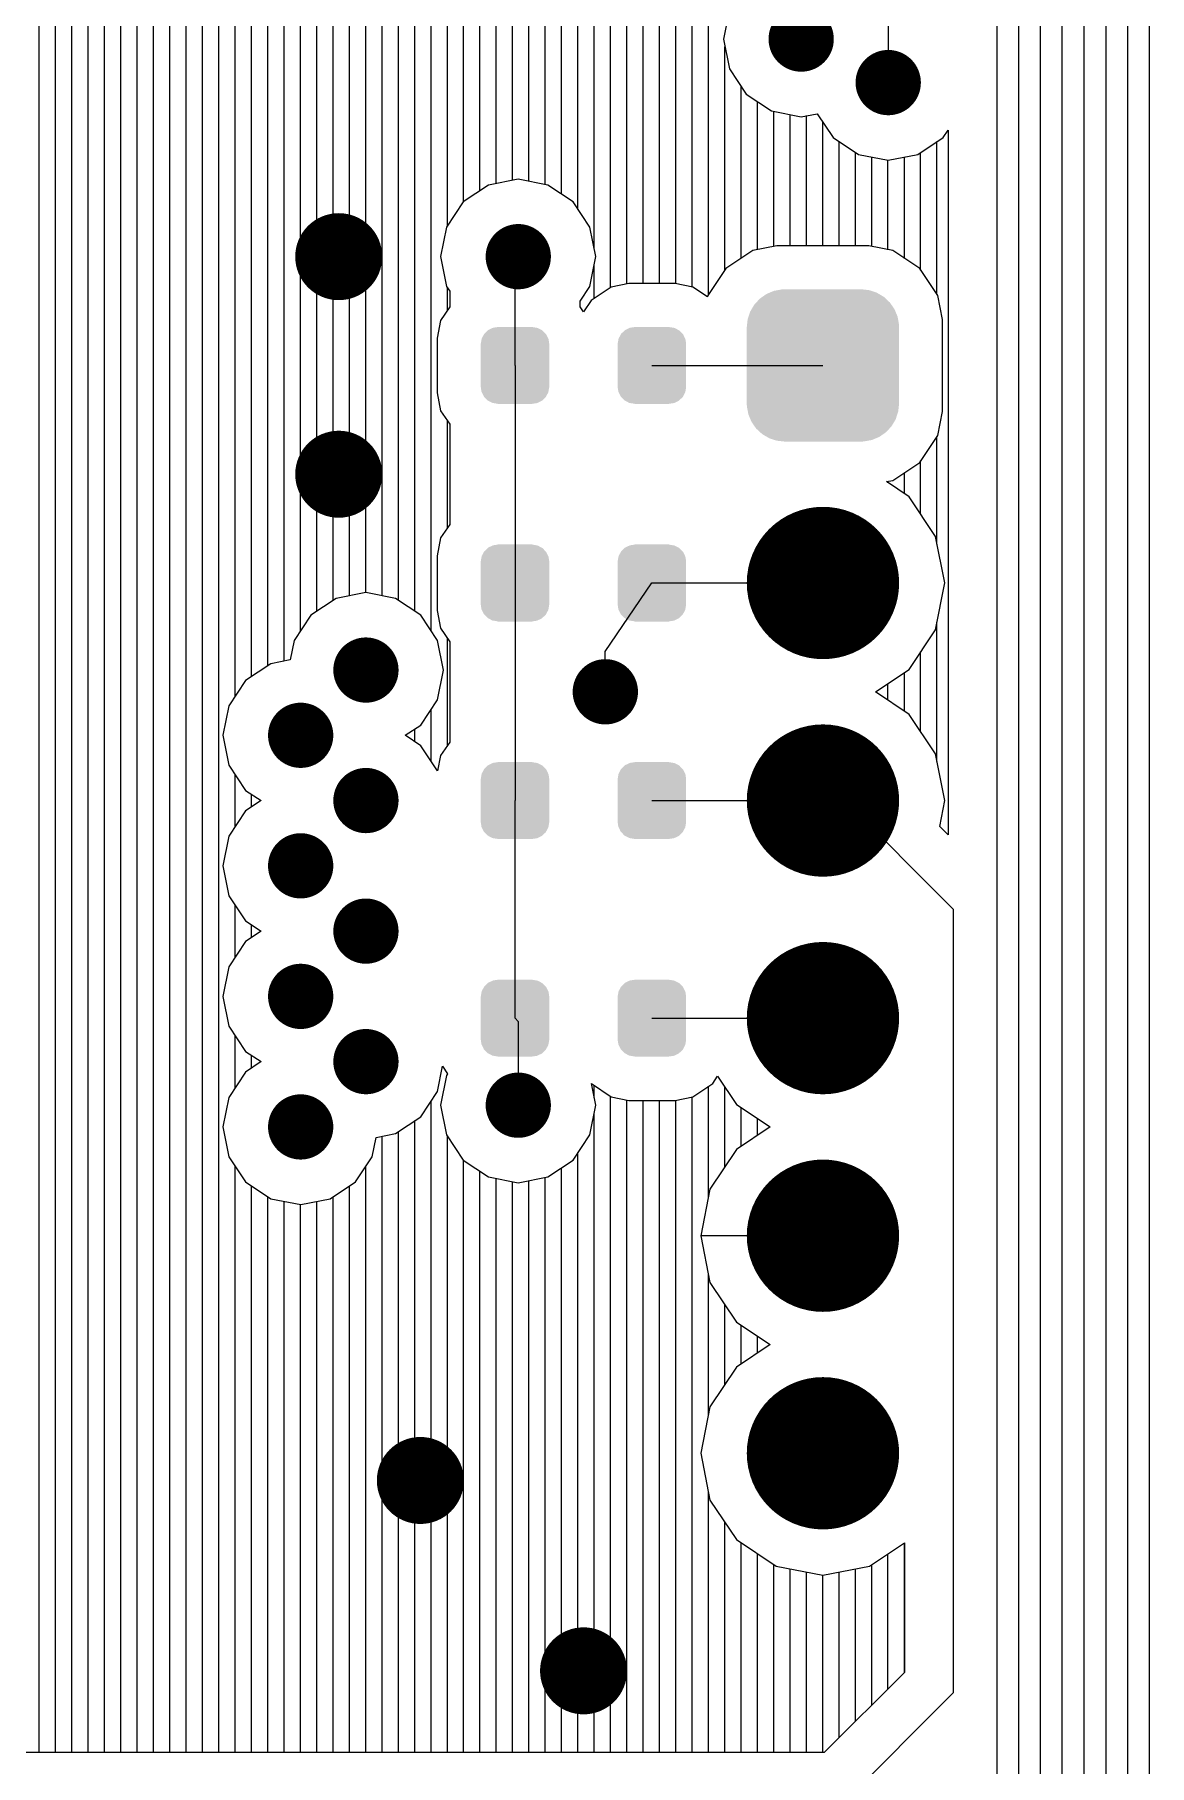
# Model space of a CAD drawing. Extents: x 295 to 953, y 10 to 290.
# Drawn here: x 826.36 to 847.83, y 111.2 to 144.54 of the extents above; entities that cross this region are included whole.
import ezdxf

# ---------------------------------------------------------------- set-up
doc = ezdxf.new("R2010")
doc.units = 0
doc.header["$LTSCALE"] = 5
doc.header["$MEASUREMENT"] = 0
doc.layers.get('0').update_dxf_attribs({"linetype": 'CONTINUOUS', "lineweight": 25})
doc.layers.add('DV-INT-A3_BOT', color=7, linetype='CONTINUOUS')

msp = doc.modelspace()

# ---------------------------------------------------------------- linework, layer by layer
for points, const_width in [([(841.436, 144.449, -1), (840.808, 144.449, -1)], 0.629), ([(843.113, 143.611, -1), (842.484, 143.611, -1)], 0.629), ([(832.635, 140.258, -1), (831.797, 140.258, -1)], 0.838), ([(835.988, 140.258, -1), (835.36, 140.258, -1)], 0.629), ([(832.635, 136.067, -1), (831.797, 136.067, -1)], 0.838), ([(842.275, 133.972, -1), (840.808, 133.972, -1)], 1.467), ([(833.054, 132.295, -1), (832.426, 132.295, -1)], 0.629), ([(837.665, 131.876, -1), (837.036, 131.876, -1)], 0.629), ([(831.797, 131.038, -1), (831.169, 131.038, -1)], 0.629), ([(842.275, 129.781, -1), (840.808, 129.781, -1)], 1.467), ([(833.054, 129.781, -1), (832.426, 129.781, -1)], 0.629), ([(831.797, 128.524, -1), (831.169, 128.524, -1)], 0.629), ([(833.054, 127.266, -1), (832.426, 127.266, -1)], 0.629), ([(842.275, 125.59, -1), (840.808, 125.59, -1)], 1.467), ([(831.797, 126.009, -1), (831.169, 126.009, -1)], 0.629), ([(833.054, 124.752, -1), (832.426, 124.752, -1)], 0.629), ([(835.988, 123.913, -1), (835.36, 123.913, -1)], 0.629), ([(831.797, 123.494, -1), (831.169, 123.494, -1)], 0.629), ([(842.275, 121.399, -1), (840.808, 121.399, -1)], 1.467), ([(842.275, 117.208, -1), (840.808, 117.208, -1)], 1.467), ([(834.207, 116.684, -1), (833.369, 116.684, -1)], 0.838), ([(837.35, 113.017, -1), (836.512, 113.017, -1)], 0.838)]:
    msp.add_lwpolyline(points, format="xyb", close=True, dxfattribs=dict(const_width=const_width))
for points in [[(842.858, 139.335), (842.828, 139.377), (840.22, 139.335), (840.259, 139.377)], [(842.828, 139.377), (842.75, 139.45), (840.259, 139.377), (840.327, 139.45)], [(842.75, 139.45), (842.714, 139.484), (840.327, 139.45), (840.375, 139.484)], [(842.714, 139.484), (842.62, 139.539), (840.375, 139.484), (840.455, 139.539)], [(842.62, 139.539), (842.579, 139.564), (840.455, 139.539), (840.513, 139.564)], [(842.579, 139.564), (842.471, 139.6), (840.513, 139.564), (840.6, 139.6)], [(842.471, 139.6), (842.43, 139.613), (840.6, 139.6), (840.673, 139.613)], [(842.43, 139.613), (842.293, 139.628), (840.673, 139.613), (840.754, 139.628)], [(842.293, 139.628), (842.275, 139.63), (840.754, 139.628), (840.808, 139.63)], [(843.006, 138.95), (842.988, 139.052), (840.08, 138.95), (840.091, 139.052)], [(842.988, 139.052), (842.978, 139.104), (840.091, 139.052), (840.108, 139.104)], [(842.978, 139.104), (842.938, 139.201), (840.108, 139.104), (840.141, 139.201)], [(842.938, 139.201), (842.918, 139.249), (840.141, 139.201), (840.169, 139.249)], [(842.918, 139.249), (842.858, 139.335), (840.169, 139.249), (840.22, 139.335)], [(836.252, 138.679), (836.211, 138.762), (834.968, 138.679), (835.013, 138.762)], [(836.211, 138.762), (836.202, 138.771), (835.013, 138.762), (835.018, 138.771)], [(836.202, 138.771), (836.138, 138.837), (835.018, 138.771), (835.086, 138.837)], [(836.138, 138.837), (836.125, 138.844), (835.086, 138.837), (835.093, 138.844)], [(836.125, 138.844), (836.045, 138.885), (835.093, 138.844), (835.18, 138.885)], [(836.045, 138.885), (836.024, 138.889), (835.18, 138.885), (835.188, 138.889)], [(836.024, 138.889), (835.942, 138.902), (835.188, 138.889), (835.28, 138.902)], [(835.942, 138.902), (835.942, 138.905), (835.28, 138.902), (835.28, 138.905)], [(838.888, 138.679), (838.848, 138.762), (837.605, 138.679), (837.649, 138.762)], [(838.848, 138.762), (838.838, 138.771), (837.649, 138.762), (837.654, 138.771)], [(838.838, 138.771), (838.774, 138.837), (837.654, 138.771), (837.722, 138.837)], [(838.774, 138.837), (838.761, 138.844), (837.722, 138.837), (837.729, 138.844)], [(838.761, 138.844), (838.682, 138.885), (837.729, 138.844), (837.817, 138.885)], [(838.682, 138.885), (838.66, 138.889), (837.817, 138.885), (837.824, 138.889)], [(838.66, 138.889), (838.578, 138.902), (837.824, 138.889), (837.916, 138.902)], [(838.578, 138.902), (838.578, 138.905), (837.916, 138.902), (837.916, 138.905)], [(843.008, 138.896), (843.006, 138.95), (840.074, 138.896), (840.08, 138.95)], [(843.008, 137.429), (843.008, 138.896), (840.074, 137.429), (840.074, 138.896)], [(836.271, 138.576), (836.257, 138.668), (834.951, 138.576), (834.967, 138.668)], [(836.271, 138.574), (836.271, 138.576), (834.951, 138.574), (834.951, 138.576)], [(836.271, 137.752), (836.271, 138.574), (834.951, 137.752), (834.951, 138.574)], [(836.257, 138.668), (836.252, 138.679), (834.967, 138.668), (834.968, 138.679)], [(838.907, 138.576), (838.893, 138.668), (837.587, 138.576), (837.603, 138.668)], [(838.907, 138.574), (838.907, 138.576), (837.587, 138.574), (837.587, 138.576)], [(838.907, 137.752), (838.907, 138.574), (837.587, 137.752), (837.587, 138.574)], [(838.893, 138.668), (838.888, 138.679), (837.603, 138.668), (837.605, 138.679)], [(836.271, 137.75), (836.271, 137.752), (834.951, 137.75), (834.951, 137.752)], [(836.255, 137.658), (836.271, 137.75), (834.965, 137.658), (834.951, 137.75)], [(838.907, 137.75), (838.907, 137.752), (837.587, 137.75), (837.587, 137.752)], [(838.892, 137.658), (838.907, 137.75), (837.601, 137.658), (837.587, 137.75)], [(836.254, 137.647), (836.255, 137.658), (834.97, 137.647), (834.965, 137.658)], [(836.209, 137.564), (836.254, 137.647), (835.011, 137.564), (834.97, 137.647)], [(836.205, 137.554), (836.209, 137.564), (835.02, 137.554), (835.011, 137.564)], [(836.136, 137.489), (836.205, 137.554), (835.084, 137.489), (835.02, 137.554)], [(836.129, 137.482), (836.136, 137.489), (835.097, 137.482), (835.084, 137.489)], [(836.042, 137.44), (836.129, 137.482), (835.177, 137.44), (835.097, 137.482)], [(836.034, 137.437), (836.042, 137.44), (835.198, 137.437), (835.177, 137.44)], [(835.942, 137.424), (836.034, 137.437), (835.28, 137.424), (835.198, 137.437)], [(835.942, 137.421), (835.942, 137.424), (835.28, 137.421), (835.28, 137.424)], [(838.89, 137.647), (838.892, 137.658), (837.606, 137.647), (837.601, 137.658)], [(838.846, 137.564), (838.89, 137.647), (837.647, 137.564), (837.606, 137.647)], [(838.841, 137.554), (838.846, 137.564), (837.656, 137.554), (837.647, 137.564)], [(838.772, 137.489), (838.841, 137.554), (837.72, 137.489), (837.656, 137.554)], [(838.765, 137.482), (838.772, 137.489), (837.733, 137.482), (837.72, 137.489)], [(838.678, 137.44), (838.765, 137.482), (837.813, 137.44), (837.733, 137.482)], [(838.67, 137.437), (838.678, 137.44), (837.834, 137.437), (837.813, 137.44)], [(838.578, 137.424), (838.67, 137.437), (837.916, 137.424), (837.834, 137.437)], [(838.578, 137.421), (838.578, 137.424), (837.916, 137.421), (837.916, 137.424)], [(843.002, 137.376), (843.008, 137.429), (840.076, 137.376), (840.074, 137.429)], [(842.991, 137.274), (843.002, 137.376), (840.095, 137.274), (840.076, 137.376)], [(842.974, 137.222), (842.991, 137.274), (840.104, 137.222), (840.095, 137.274)], [(842.942, 137.125), (842.974, 137.222), (840.145, 137.125), (840.104, 137.222)], [(842.914, 137.077), (842.942, 137.125), (840.165, 137.077), (840.145, 137.125)], [(842.862, 136.99), (842.914, 137.077), (840.225, 136.99), (840.165, 137.077)], [(842.823, 136.948), (842.862, 136.99), (840.254, 136.948), (840.225, 136.99)], [(842.756, 136.876), (842.823, 136.948), (840.332, 136.876), (840.254, 136.948)], [(842.707, 136.842), (842.756, 136.876), (840.369, 136.842), (840.332, 136.876)], [(842.627, 136.786), (842.707, 136.842), (840.463, 136.786), (840.369, 136.842)], [(842.569, 136.762), (842.627, 136.786), (840.504, 136.762), (840.463, 136.786)], [(842.483, 136.726), (842.569, 136.762), (840.612, 136.726), (840.504, 136.762)], [(842.409, 136.713), (842.483, 136.726), (840.652, 136.713), (840.612, 136.726)], [(842.328, 136.698), (842.409, 136.713), (840.789, 136.698), (840.652, 136.713)], [(842.275, 136.696), (842.328, 136.698), (840.808, 136.696), (840.789, 136.698)], [(836.125, 134.653), (836.045, 134.694), (835.093, 134.653), (835.18, 134.694)], [(836.045, 134.694), (836.024, 134.698), (835.18, 134.694), (835.188, 134.698)], [(836.024, 134.698), (835.942, 134.711), (835.188, 134.698), (835.28, 134.711)], [(835.942, 134.711), (835.942, 134.714), (835.28, 134.711), (835.28, 134.714)], [(838.761, 134.653), (838.682, 134.694), (837.729, 134.653), (837.817, 134.694)], [(838.682, 134.694), (838.66, 134.698), (837.817, 134.694), (837.824, 134.698)], [(838.66, 134.698), (838.578, 134.711), (837.824, 134.698), (837.916, 134.711)], [(838.578, 134.711), (838.578, 134.714), (837.916, 134.711), (837.916, 134.714)], [(836.271, 134.385), (836.257, 134.477), (834.951, 134.385), (834.967, 134.477)], [(836.271, 134.383), (836.271, 134.385), (834.951, 134.383), (834.951, 134.385)], [(836.271, 133.561), (836.271, 134.383), (834.951, 133.561), (834.951, 134.383)], [(836.257, 134.477), (836.252, 134.488), (834.967, 134.477), (834.968, 134.488)], [(836.252, 134.488), (836.211, 134.571), (834.968, 134.488), (835.013, 134.571)], [(836.211, 134.571), (836.202, 134.58), (835.013, 134.571), (835.018, 134.58)], [(836.202, 134.58), (836.138, 134.646), (835.018, 134.58), (835.086, 134.646)], [(836.138, 134.646), (836.125, 134.653), (835.086, 134.646), (835.093, 134.653)], [(838.907, 134.385), (838.893, 134.477), (837.587, 134.385), (837.603, 134.477)], [(838.907, 134.383), (838.907, 134.385), (837.587, 134.383), (837.587, 134.385)], [(838.907, 133.561), (838.907, 134.383), (837.587, 133.561), (837.587, 134.383)], [(838.893, 134.477), (838.888, 134.488), (837.603, 134.477), (837.605, 134.488)], [(838.888, 134.488), (838.848, 134.571), (837.605, 134.488), (837.649, 134.571)], [(838.848, 134.571), (838.838, 134.58), (837.649, 134.571), (837.654, 134.58)], [(838.838, 134.58), (838.774, 134.646), (837.654, 134.58), (837.722, 134.646)], [(838.774, 134.646), (838.761, 134.653), (837.722, 134.646), (837.729, 134.653)], [(836.271, 133.559), (836.271, 133.561), (834.951, 133.559), (834.951, 133.561)], [(836.255, 133.467), (836.271, 133.559), (834.965, 133.467), (834.951, 133.559)], [(836.254, 133.456), (836.255, 133.467), (834.97, 133.456), (834.965, 133.467)], [(836.209, 133.373), (836.254, 133.456), (835.011, 133.373), (834.97, 133.456)], [(836.205, 133.363), (836.209, 133.373), (835.02, 133.363), (835.011, 133.373)], [(836.136, 133.298), (836.205, 133.363), (835.084, 133.298), (835.02, 133.363)], [(838.907, 133.559), (838.907, 133.561), (837.587, 133.559), (837.587, 133.561)], [(838.892, 133.467), (838.907, 133.559), (837.601, 133.467), (837.587, 133.559)], [(838.89, 133.456), (838.892, 133.467), (837.606, 133.456), (837.601, 133.467)], [(838.846, 133.373), (838.89, 133.456), (837.647, 133.373), (837.606, 133.456)], [(838.841, 133.363), (838.846, 133.373), (837.656, 133.363), (837.647, 133.373)], [(838.772, 133.298), (838.841, 133.363), (837.72, 133.298), (837.656, 133.363)], [(836.129, 133.291), (836.136, 133.298), (835.097, 133.291), (835.084, 133.298)], [(836.042, 133.249), (836.129, 133.291), (835.177, 133.249), (835.097, 133.291)], [(836.034, 133.246), (836.042, 133.249), (835.198, 133.246), (835.177, 133.249)], [(835.942, 133.233), (836.034, 133.246), (835.28, 133.233), (835.198, 133.246)], [(835.942, 133.23), (835.942, 133.233), (835.28, 133.23), (835.28, 133.233)], [(838.765, 133.291), (838.772, 133.298), (837.733, 133.291), (837.72, 133.298)], [(838.678, 133.249), (838.765, 133.291), (837.813, 133.249), (837.733, 133.291)], [(838.67, 133.246), (838.678, 133.249), (837.834, 133.246), (837.813, 133.249)], [(838.578, 133.233), (838.67, 133.246), (837.916, 133.233), (837.834, 133.246)], [(838.578, 133.23), (838.578, 133.233), (837.916, 133.23), (837.916, 133.233)], [(836.252, 130.297), (836.211, 130.38), (834.968, 130.297), (835.013, 130.38)], [(836.211, 130.38), (836.202, 130.389), (835.013, 130.38), (835.018, 130.389)], [(836.202, 130.389), (836.138, 130.455), (835.018, 130.389), (835.086, 130.455)], [(836.138, 130.455), (836.125, 130.462), (835.086, 130.455), (835.093, 130.462)], [(836.125, 130.462), (836.045, 130.503), (835.093, 130.462), (835.18, 130.503)], [(836.045, 130.503), (836.024, 130.507), (835.18, 130.503), (835.188, 130.507)], [(836.024, 130.507), (835.942, 130.52), (835.188, 130.507), (835.28, 130.52)], [(835.942, 130.52), (835.942, 130.523), (835.28, 130.52), (835.28, 130.523)], [(838.888, 130.297), (838.848, 130.38), (837.605, 130.297), (837.649, 130.38)], [(838.848, 130.38), (838.838, 130.389), (837.649, 130.38), (837.654, 130.389)], [(838.838, 130.389), (838.774, 130.455), (837.654, 130.389), (837.722, 130.455)], [(838.774, 130.455), (838.761, 130.462), (837.722, 130.455), (837.729, 130.462)], [(838.761, 130.462), (838.682, 130.503), (837.729, 130.462), (837.817, 130.503)], [(838.682, 130.503), (838.66, 130.507), (837.817, 130.503), (837.824, 130.507)], [(838.66, 130.507), (838.578, 130.52), (837.824, 130.507), (837.916, 130.52)], [(838.578, 130.52), (838.578, 130.523), (837.916, 130.52), (837.916, 130.523)], [(836.271, 130.194), (836.257, 130.286), (834.951, 130.194), (834.967, 130.286)], [(836.271, 130.192), (836.271, 130.194), (834.951, 130.192), (834.951, 130.194)], [(836.271, 129.37), (836.271, 130.192), (834.951, 129.37), (834.951, 130.192)], [(836.257, 130.286), (836.252, 130.297), (834.967, 130.286), (834.968, 130.297)], [(838.907, 130.194), (838.893, 130.286), (837.587, 130.194), (837.603, 130.286)], [(838.907, 130.192), (838.907, 130.194), (837.587, 130.192), (837.587, 130.194)], [(838.907, 129.37), (838.907, 130.192), (837.587, 129.37), (837.587, 130.192)], [(838.893, 130.286), (838.888, 130.297), (837.603, 130.286), (837.605, 130.297)], [(836.271, 129.368), (836.271, 129.37), (834.951, 129.368), (834.951, 129.37)], [(836.255, 129.276), (836.271, 129.368), (834.965, 129.276), (834.951, 129.368)], [(838.907, 129.368), (838.907, 129.37), (837.587, 129.368), (837.587, 129.37)], [(838.892, 129.276), (838.907, 129.368), (837.601, 129.276), (837.587, 129.368)], [(836.254, 129.265), (836.255, 129.276), (834.97, 129.265), (834.965, 129.276)], [(836.209, 129.182), (836.254, 129.265), (835.011, 129.182), (834.97, 129.265)], [(836.205, 129.172), (836.209, 129.182), (835.02, 129.172), (835.011, 129.182)], [(836.136, 129.107), (836.205, 129.172), (835.084, 129.107), (835.02, 129.172)], [(836.129, 129.1), (836.136, 129.107), (835.097, 129.1), (835.084, 129.107)], [(836.042, 129.058), (836.129, 129.1), (835.177, 129.058), (835.097, 129.1)], [(836.034, 129.055), (836.042, 129.058), (835.198, 129.055), (835.177, 129.058)], [(835.942, 129.042), (836.034, 129.055), (835.28, 129.042), (835.198, 129.055)], [(835.942, 129.039), (835.942, 129.042), (835.28, 129.039), (835.28, 129.042)], [(838.89, 129.265), (838.892, 129.276), (837.606, 129.265), (837.601, 129.276)], [(838.846, 129.182), (838.89, 129.265), (837.647, 129.182), (837.606, 129.265)], [(838.841, 129.172), (838.846, 129.182), (837.656, 129.172), (837.647, 129.182)], [(838.772, 129.107), (838.841, 129.172), (837.72, 129.107), (837.656, 129.172)], [(838.765, 129.1), (838.772, 129.107), (837.733, 129.1), (837.72, 129.107)], [(838.678, 129.058), (838.765, 129.1), (837.813, 129.058), (837.733, 129.1)], [(838.67, 129.055), (838.678, 129.058), (837.834, 129.055), (837.813, 129.058)], [(838.578, 129.042), (838.67, 129.055), (837.916, 129.042), (837.834, 129.055)], [(838.578, 129.039), (838.578, 129.042), (837.916, 129.039), (837.916, 129.042)], [(836.271, 126.003), (836.257, 126.095), (834.951, 126.003), (834.967, 126.095)], [(836.257, 126.095), (836.252, 126.106), (834.967, 126.095), (834.968, 126.106)], [(836.252, 126.106), (836.211, 126.189), (834.968, 126.106), (835.013, 126.189)], [(836.211, 126.189), (836.202, 126.198), (835.013, 126.189), (835.018, 126.198)], [(836.202, 126.198), (836.138, 126.264), (835.018, 126.198), (835.086, 126.264)], [(836.138, 126.264), (836.125, 126.271), (835.086, 126.264), (835.093, 126.271)], [(836.125, 126.271), (836.045, 126.312), (835.093, 126.271), (835.18, 126.312)], [(836.045, 126.312), (836.024, 126.316), (835.18, 126.312), (835.188, 126.316)], [(836.024, 126.316), (835.942, 126.329), (835.188, 126.316), (835.28, 126.329)], [(835.942, 126.329), (835.942, 126.332), (835.28, 126.329), (835.28, 126.332)], [(838.907, 126.003), (838.893, 126.095), (837.587, 126.003), (837.603, 126.095)], [(838.893, 126.095), (838.888, 126.106), (837.603, 126.095), (837.605, 126.106)], [(838.888, 126.106), (838.848, 126.189), (837.605, 126.106), (837.649, 126.189)], [(838.848, 126.189), (838.838, 126.198), (837.649, 126.189), (837.654, 126.198)], [(838.838, 126.198), (838.774, 126.264), (837.654, 126.198), (837.722, 126.264)], [(838.774, 126.264), (838.761, 126.271), (837.722, 126.264), (837.729, 126.271)], [(838.761, 126.271), (838.682, 126.312), (837.729, 126.271), (837.817, 126.312)], [(838.682, 126.312), (838.66, 126.316), (837.817, 126.312), (837.824, 126.316)], [(838.66, 126.316), (838.578, 126.329), (837.824, 126.316), (837.916, 126.329)], [(838.578, 126.329), (838.578, 126.332), (837.916, 126.329), (837.916, 126.332)], [(836.271, 126.001), (836.271, 126.003), (834.951, 126.001), (834.951, 126.003)], [(836.271, 125.179), (836.271, 126.001), (834.951, 125.179), (834.951, 126.001)], [(838.907, 126.001), (838.907, 126.003), (837.587, 126.001), (837.587, 126.003)], [(838.907, 125.179), (838.907, 126.001), (837.587, 125.179), (837.587, 126.001)], [(836.271, 125.177), (836.271, 125.179), (834.951, 125.177), (834.951, 125.179)], [(836.255, 125.085), (836.271, 125.177), (834.965, 125.085), (834.951, 125.177)], [(836.254, 125.074), (836.255, 125.085), (834.97, 125.074), (834.965, 125.085)], [(836.209, 124.991), (836.254, 125.074), (835.011, 124.991), (834.97, 125.074)], [(838.907, 125.177), (838.907, 125.179), (837.587, 125.177), (837.587, 125.179)], [(838.892, 125.085), (838.907, 125.177), (837.601, 125.085), (837.587, 125.177)], [(838.89, 125.074), (838.892, 125.085), (837.606, 125.074), (837.601, 125.085)], [(838.846, 124.991), (838.89, 125.074), (837.647, 124.991), (837.606, 125.074)], [(836.205, 124.981), (836.209, 124.991), (835.02, 124.981), (835.011, 124.991)], [(836.136, 124.916), (836.205, 124.981), (835.084, 124.916), (835.02, 124.981)], [(836.129, 124.909), (836.136, 124.916), (835.097, 124.909), (835.084, 124.916)], [(836.042, 124.867), (836.129, 124.909), (835.177, 124.867), (835.097, 124.909)], [(836.034, 124.864), (836.042, 124.867), (835.198, 124.864), (835.177, 124.867)], [(835.942, 124.851), (836.034, 124.864), (835.28, 124.851), (835.198, 124.864)], [(835.942, 124.848), (835.942, 124.851), (835.28, 124.848), (835.28, 124.851)], [(838.841, 124.981), (838.846, 124.991), (837.656, 124.981), (837.647, 124.991)], [(838.772, 124.916), (838.841, 124.981), (837.72, 124.916), (837.656, 124.981)], [(838.765, 124.909), (838.772, 124.916), (837.733, 124.909), (837.72, 124.916)], [(838.678, 124.867), (838.765, 124.909), (837.813, 124.867), (837.733, 124.909)], [(838.67, 124.864), (838.678, 124.867), (837.834, 124.864), (837.813, 124.867)], [(838.578, 124.851), (838.67, 124.864), (837.916, 124.851), (837.834, 124.864)], [(838.578, 124.848), (838.578, 124.851), (837.916, 124.848), (837.916, 124.851)]]:
    msp.add_solid(points)
at = {"layer": 'DV-INT-A3_BOT'}
for p, q in [((847.828, 94.157), (847.828, 180.492)), ((847.409, 180.073), (847.409, 94.576)), ((846.99, 179.654), (846.99, 94.996)), ((846.57, 95.415), (846.57, 179.235)), ((846.151, 95.834), (846.151, 168.757)), ((826.449, 111.445), (826.449, 164.042)), ((826.764, 111.445), (826.764, 164.042)), ((827.078, 111.445), (827.078, 164.042)), ((827.392, 111.445), (827.392, 164.042)), ((827.707, 111.445), (827.707, 164.042)), ((828.021, 111.445), (828.021, 164.042)), ((828.335, 111.445), (828.335, 164.042)), ((828.65, 111.445), (828.65, 164.042)), ((828.964, 111.445), (828.964, 164.042)), ((829.278, 111.445), (829.278, 164.042)), ((829.593, 111.445), (829.593, 164.042)), ((829.907, 111.445), (829.907, 164.042)), ((830.221, 131.793), (830.221, 164.042)), ((830.536, 132.17), (830.536, 164.042)), ((830.85, 132.379), (830.85, 164.042)), ((831.164, 132.467), (831.164, 164.042)), ((831.479, 133.05), (831.479, 164.042)), ((831.793, 133.427), (831.793, 164.042)), ((832.107, 133.637), (832.107, 164.042)), ((832.422, 133.725), (832.422, 164.042)), ((832.736, 133.787), (832.736, 164.042)), ((833.05, 133.725), (833.05, 164.042)), ((833.365, 133.637), (833.365, 164.042)), ((833.679, 133.427), (833.679, 164.042)), ((833.993, 133.054), (833.993, 164.042)), ((834.308, 140.858), (834.308, 164.042)), ((834.622, 141.319), (834.622, 164.042)), ((834.936, 141.532), (834.936, 164.042)), ((835.251, 141.667), (835.251, 164.042)), ((835.565, 141.729), (835.565, 164.042)), ((835.879, 141.708), (835.879, 164.042)), ((836.194, 141.646), (836.194, 164.042)), ((836.508, 141.461), (836.508, 164.042)), ((836.822, 141.172), (836.822, 164.042)), ((837.137, 140.401), (837.137, 164.042)), ((837.451, 139.667), (837.451, 164.042)), ((837.765, 139.734), (837.765, 164.042)), ((838.08, 139.743), (838.08, 164.042)), ((842.799, 163.728), (842.799, 143.611)), ((838.394, 139.743), (838.394, 153.942)), ((838.708, 139.739), (838.708, 153.171)), ((839.022, 139.676), (839.022, 152.882)), ((839.337, 139.529), (839.337, 152.697)), ((845.732, 96.253), (845.732, 149.059)), ((845.313, 96.672), (845.313, 147.383)), ((842.379, 145.707), (841.122, 144.449)), ((844.894, 97.091), (844.894, 145.707)), ((839.739, 145.019), (839.626, 144.449)), ((839.626, 144.449), (839.739, 143.875)), ((839.651, 139.998), (839.651, 144.303)), ((839.739, 143.875), (840.062, 143.389)), ((839.965, 140.225), (839.965, 143.532)), ((840.062, 143.389), (840.548, 143.066)), ((840.28, 140.392), (840.28, 143.242)), ((840.548, 143.066), (841.122, 142.953)), ((840.594, 140.455), (840.594, 143.058)), ((840.908, 140.468), (840.908, 142.995)), ((841.122, 142.953), (841.432, 143.012)), ((841.223, 140.468), (841.223, 142.974)), ((841.432, 143.012), (841.738, 142.551)), ((841.537, 140.468), (841.537, 142.853)), ((843.855, 142.551), (843.951, 142.693)), ((843.951, 142.693), (843.951, 129.123)), ((841.738, 142.551), (842.224, 142.228)), ((841.851, 140.468), (841.851, 142.475)), ((843.369, 142.228), (843.855, 142.551)), ((843.737, 139.529), (843.737, 142.475)), ((842.166, 140.468), (842.166, 142.266)), ((842.224, 142.228), (842.799, 142.115)), ((842.48, 140.455), (842.48, 142.178)), ((842.794, 140.392), (842.794, 142.115)), ((842.799, 142.115), (843.369, 142.228)), ((843.109, 140.225), (843.109, 142.178)), ((843.423, 139.998), (843.423, 142.266)), ((835.674, 141.75), (835.1, 141.637)), ((836.244, 141.637), (835.674, 141.75)), ((835.1, 141.637), (834.614, 141.314)), ((836.73, 141.314), (836.244, 141.637)), ((834.614, 141.314), (834.291, 140.828)), ((837.053, 140.828), (836.73, 141.314)), ((834.291, 140.828), (834.178, 140.258)), ((837.166, 140.258), (837.053, 140.828)), ((840.192, 140.376), (839.672, 140.028)), ((840.653, 140.468), (840.192, 140.376)), ((842.426, 140.468), (840.653, 140.468)), ((842.887, 140.376), (842.426, 140.468)), ((843.406, 140.028), (842.887, 140.376)), ((834.178, 140.258), (834.291, 139.684)), ((835.611, 140.195), (835.674, 140.258)), ((835.611, 138.163), (835.611, 140.195)), ((837.053, 139.684), (837.166, 140.258)), ((837.137, 139.458), (837.137, 140.112)), ((839.672, 140.028), (839.324, 139.508)), ((843.754, 139.508), (843.406, 140.028)), ((837.803, 139.743), (837.463, 139.672)), ((838.696, 139.743), (837.803, 139.743)), ((839.035, 139.672), (838.696, 139.743)), ((834.291, 139.684), (834.354, 139.592)), ((834.308, 139.223), (834.308, 139.655)), ((834.354, 139.592), (834.354, 139.29)), ((836.868, 139.403), (837.053, 139.684)), ((836.868, 139.29), (836.868, 139.403)), ((837.078, 139.416), (836.931, 139.194)), ((837.463, 139.672), (837.078, 139.416)), ((839.32, 139.483), (839.035, 139.672)), ((839.324, 139.508), (839.32, 139.483)), ((843.846, 139.047), (843.754, 139.508)), ((834.178, 139.03), (834.111, 138.687)), ((834.354, 139.29), (834.178, 139.03)), ((836.931, 139.194), (836.868, 139.29)), ((843.846, 137.274), (843.846, 139.047)), ((834.111, 138.687), (834.111, 137.635)), ((835.611, 138.163), (835.611, 133.972)), ((838.247, 138.163), (841.541, 138.163)), ((834.111, 137.635), (834.178, 137.291)), ((834.178, 137.291), (834.354, 137.031)), ((834.308, 135.032), (834.308, 137.098)), ((834.354, 137.031), (834.354, 135.099)), ((843.754, 136.813), (843.846, 137.274)), ((843.406, 136.294), (843.754, 136.813)), ((843.737, 134.722), (843.737, 136.792)), ((842.887, 135.946), (843.406, 136.294)), ((843.109, 135.69), (843.109, 136.097)), ((843.423, 135.296), (843.423, 136.323)), ((842.765, 135.925), (842.887, 135.946)), ((843.201, 135.631), (842.765, 135.925)), ((842.794, 135.904), (842.794, 135.929)), ((843.712, 134.869), (843.201, 135.631)), ((834.354, 135.099), (834.178, 134.839)), ((834.178, 134.839), (834.111, 134.496)), ((843.888, 133.972), (843.712, 134.869)), ((834.111, 134.496), (834.111, 133.444)), ((832.74, 133.787), (832.166, 133.674)), ((833.31, 133.674), (832.74, 133.787)), ((835.611, 133.972), (835.611, 129.781)), ((837.35, 132.652), (838.247, 133.972)), ((838.247, 133.972), (841.541, 133.972)), ((843.712, 133.071), (843.888, 133.972)), ((832.166, 133.674), (831.68, 133.352)), ((833.796, 133.352), (833.31, 133.674)), ((834.111, 133.444), (834.178, 133.1)), ((831.68, 133.352), (831.357, 132.865)), ((834.119, 132.865), (833.796, 133.352)), ((834.178, 133.1), (834.354, 132.84)), ((843.201, 132.308), (843.712, 133.071)), ((843.737, 130.531), (843.737, 133.217)), ((831.357, 132.865), (831.282, 132.492)), ((834.232, 132.295), (834.119, 132.865)), ((834.308, 130.841), (834.308, 132.907)), ((834.354, 132.84), (834.354, 130.908)), ((830.909, 132.417), (830.423, 132.094)), ((831.282, 132.492), (830.909, 132.417)), ((837.35, 131.876), (837.35, 132.652)), ((843.423, 131.105), (843.423, 132.643)), ((830.423, 132.094), (830.1, 131.608)), ((834.119, 131.721), (834.232, 132.295)), ((842.551, 131.876), (843.201, 132.308)), ((842.794, 131.713), (842.794, 132.036)), ((843.109, 131.499), (843.109, 132.249)), ((833.796, 131.235), (834.119, 131.721)), ((843.201, 131.44), (842.551, 131.876)), ((830.1, 131.608), (829.987, 131.038)), ((833.993, 130.539), (833.993, 131.533)), ((843.712, 130.678), (843.201, 131.44)), ((829.987, 131.038), (830.1, 130.464)), ((833.495, 131.038), (833.796, 131.235)), ((833.796, 130.837), (833.495, 131.038)), ((833.679, 130.912), (833.679, 131.16)), ((834.119, 130.351), (833.796, 130.837)), ((834.354, 130.908), (834.178, 130.648)), ((830.1, 130.464), (830.423, 129.978)), ((834.178, 130.648), (834.119, 130.351)), ((843.888, 129.781), (843.712, 130.678)), ((830.221, 129.278), (830.221, 130.28)), ((830.423, 129.978), (830.724, 129.781)), ((830.724, 129.781), (830.423, 129.58)), ((830.536, 129.655), (830.536, 129.902)), ((835.611, 125.59), (835.611, 129.781)), ((838.247, 129.781), (841.541, 129.781)), ((841.96, 129.781), (841.541, 129.781)), ((844.056, 127.685), (841.96, 129.781)), ((843.792, 129.282), (843.888, 129.781)), ((830.423, 129.58), (830.1, 129.094)), ((830.1, 129.094), (829.987, 128.524)), ((843.951, 129.123), (843.792, 129.282)), ((829.987, 128.524), (830.1, 127.949)), ((830.1, 127.949), (830.423, 127.463)), ((830.221, 126.763), (830.221, 127.765)), ((830.423, 127.463), (830.724, 127.266)), ((830.536, 127.141), (830.536, 127.388)), ((844.056, 112.598), (844.056, 127.685)), ((830.423, 127.065), (830.1, 126.579)), ((830.724, 127.266), (830.423, 127.065)), ((830.1, 126.579), (829.987, 126.009)), ((829.987, 126.009), (830.1, 125.435)), ((830.1, 125.435), (830.423, 124.949)), ((835.611, 125.59), (835.674, 125.527)), ((835.674, 125.527), (835.674, 123.913)), ((838.247, 125.59), (841.541, 125.59)), ((830.221, 124.249), (830.221, 125.25)), ((830.423, 124.949), (830.724, 124.752)), ((830.724, 124.752), (830.423, 124.55)), ((830.536, 124.626), (830.536, 124.873)), ((830.423, 124.55), (830.1, 124.064)), ((834.119, 124.177), (834.215, 124.664)), ((834.291, 124.483), (834.178, 123.913)), ((834.215, 124.664), (834.312, 124.517)), ((834.312, 124.517), (834.291, 124.483)), ((834.308, 124.513), (834.308, 124.525)), ((839.421, 124.333), (839.513, 124.471)), ((839.513, 124.471), (839.877, 123.926)), ((830.1, 124.064), (829.987, 123.494)), ((833.796, 123.691), (834.119, 124.177)), ((837.166, 123.913), (837.086, 124.328)), ((837.086, 124.328), (837.463, 124.077)), ((837.137, 124.056), (837.137, 124.291)), ((837.451, 111.445), (837.451, 124.081)), ((837.463, 124.077), (837.803, 124.006)), ((838.696, 124.006), (839.035, 124.077)), ((839.022, 111.445), (839.022, 124.073)), ((839.035, 124.077), (839.421, 124.333)), ((839.337, 122.149), (839.337, 124.278)), ((839.651, 122.723), (839.651, 124.261)), ((833.31, 123.369), (833.796, 123.691)), ((833.993, 111.445), (833.993, 123.989)), ((834.178, 123.913), (834.291, 123.339)), ((837.053, 123.339), (837.166, 123.913)), ((837.137, 111.445), (837.137, 123.767)), ((837.765, 111.445), (837.765, 124.014)), ((837.803, 124.006), (838.696, 124.006)), ((838.08, 111.445), (838.08, 124.006)), ((838.394, 111.445), (838.394, 124.006)), ((838.708, 111.445), (838.708, 124.01)), ((839.877, 123.926), (840.527, 123.494)), ((839.965, 123.117), (839.965, 123.867)), ((829.987, 123.494), (830.1, 122.92)), ((832.937, 123.293), (833.31, 123.369)), ((833.365, 111.445), (833.365, 123.406)), ((833.679, 111.445), (833.679, 123.616)), ((840.527, 123.494), (839.877, 123.058)), ((840.28, 123.331), (840.28, 123.654)), ((832.862, 122.92), (832.937, 123.293)), ((833.05, 111.445), (833.05, 123.318)), ((834.291, 123.339), (834.614, 122.853)), ((834.308, 111.445), (834.308, 123.31)), ((836.73, 122.853), (837.053, 123.339)), ((839.877, 123.058), (839.366, 122.296)), ((830.1, 122.92), (830.423, 122.434)), ((830.221, 111.445), (830.221, 122.736)), ((832.539, 122.434), (832.862, 122.92)), ((832.736, 111.445), (832.736, 122.732)), ((834.614, 122.853), (835.1, 122.53)), ((834.622, 111.445), (834.622, 122.849)), ((836.244, 122.53), (836.73, 122.853)), ((836.508, 111.445), (836.508, 122.706)), ((836.822, 111.445), (836.822, 122.996)), ((830.423, 122.434), (830.909, 122.111)), ((830.536, 111.445), (830.536, 122.359)), ((832.053, 122.111), (832.539, 122.434)), ((832.422, 111.445), (832.422, 122.359)), ((834.936, 111.445), (834.936, 122.635)), ((835.1, 122.53), (835.674, 122.417)), ((835.251, 111.445), (835.251, 122.501)), ((835.565, 111.445), (835.565, 122.438)), ((835.674, 122.417), (836.244, 122.53)), ((835.879, 111.445), (835.879, 122.459)), ((836.194, 111.445), (836.194, 122.522)), ((830.85, 111.445), (830.85, 122.149)), ((830.909, 122.111), (831.483, 121.998)), ((831.164, 111.445), (831.164, 122.061)), ((831.483, 121.998), (832.053, 122.111)), ((831.793, 111.445), (831.793, 122.061)), ((832.107, 111.445), (832.107, 122.149)), ((839.366, 122.296), (839.19, 121.399)), ((831.479, 111.445), (831.479, 121.998)), ((840.716, 121.399), (839.19, 121.399)), ((839.19, 121.399), (839.366, 120.498)), ((839.337, 117.958), (839.337, 120.644)), ((839.366, 120.498), (839.877, 119.735)), ((839.651, 118.532), (839.651, 120.07)), ((839.877, 119.735), (840.527, 119.303)), ((839.965, 118.926), (839.965, 119.676)), ((840.28, 119.14), (840.28, 119.463)), ((840.527, 119.303), (839.877, 118.867)), ((839.877, 118.867), (839.366, 118.105)), ((839.366, 118.105), (839.19, 117.208)), ((839.19, 117.208), (839.366, 116.307)), ((839.337, 111.445), (839.337, 116.453)), ((839.366, 116.307), (839.877, 115.544)), ((839.651, 111.445), (839.651, 115.879)), ((839.877, 115.544), (840.64, 115.033)), ((839.965, 111.445), (839.965, 115.485)), ((842.438, 115.033), (843.113, 115.485)), ((843.109, 112.987), (843.109, 115.485)), ((843.113, 115.485), (843.113, 112.987)), ((840.28, 111.445), (840.28, 115.272)), ((840.594, 111.445), (840.594, 115.062)), ((840.64, 115.033), (841.541, 114.857)), ((841.541, 114.857), (842.438, 115.033)), ((842.48, 112.359), (842.48, 115.062)), ((842.794, 112.673), (842.794, 115.272)), ((840.908, 111.445), (840.908, 114.982)), ((841.223, 111.445), (841.223, 114.92)), ((841.537, 111.445), (841.537, 114.857)), ((841.851, 111.73), (841.851, 114.92)), ((842.166, 112.045), (842.166, 114.982)), ((843.113, 112.987), (841.566, 111.445)), ((841.96, 110.502), (844.056, 112.598)), ((841.566, 111.445), (790.801, 111.445))]:
    msp.add_line(p, q, dxfattribs=at)

doc.saveas('drawing.dxf')
